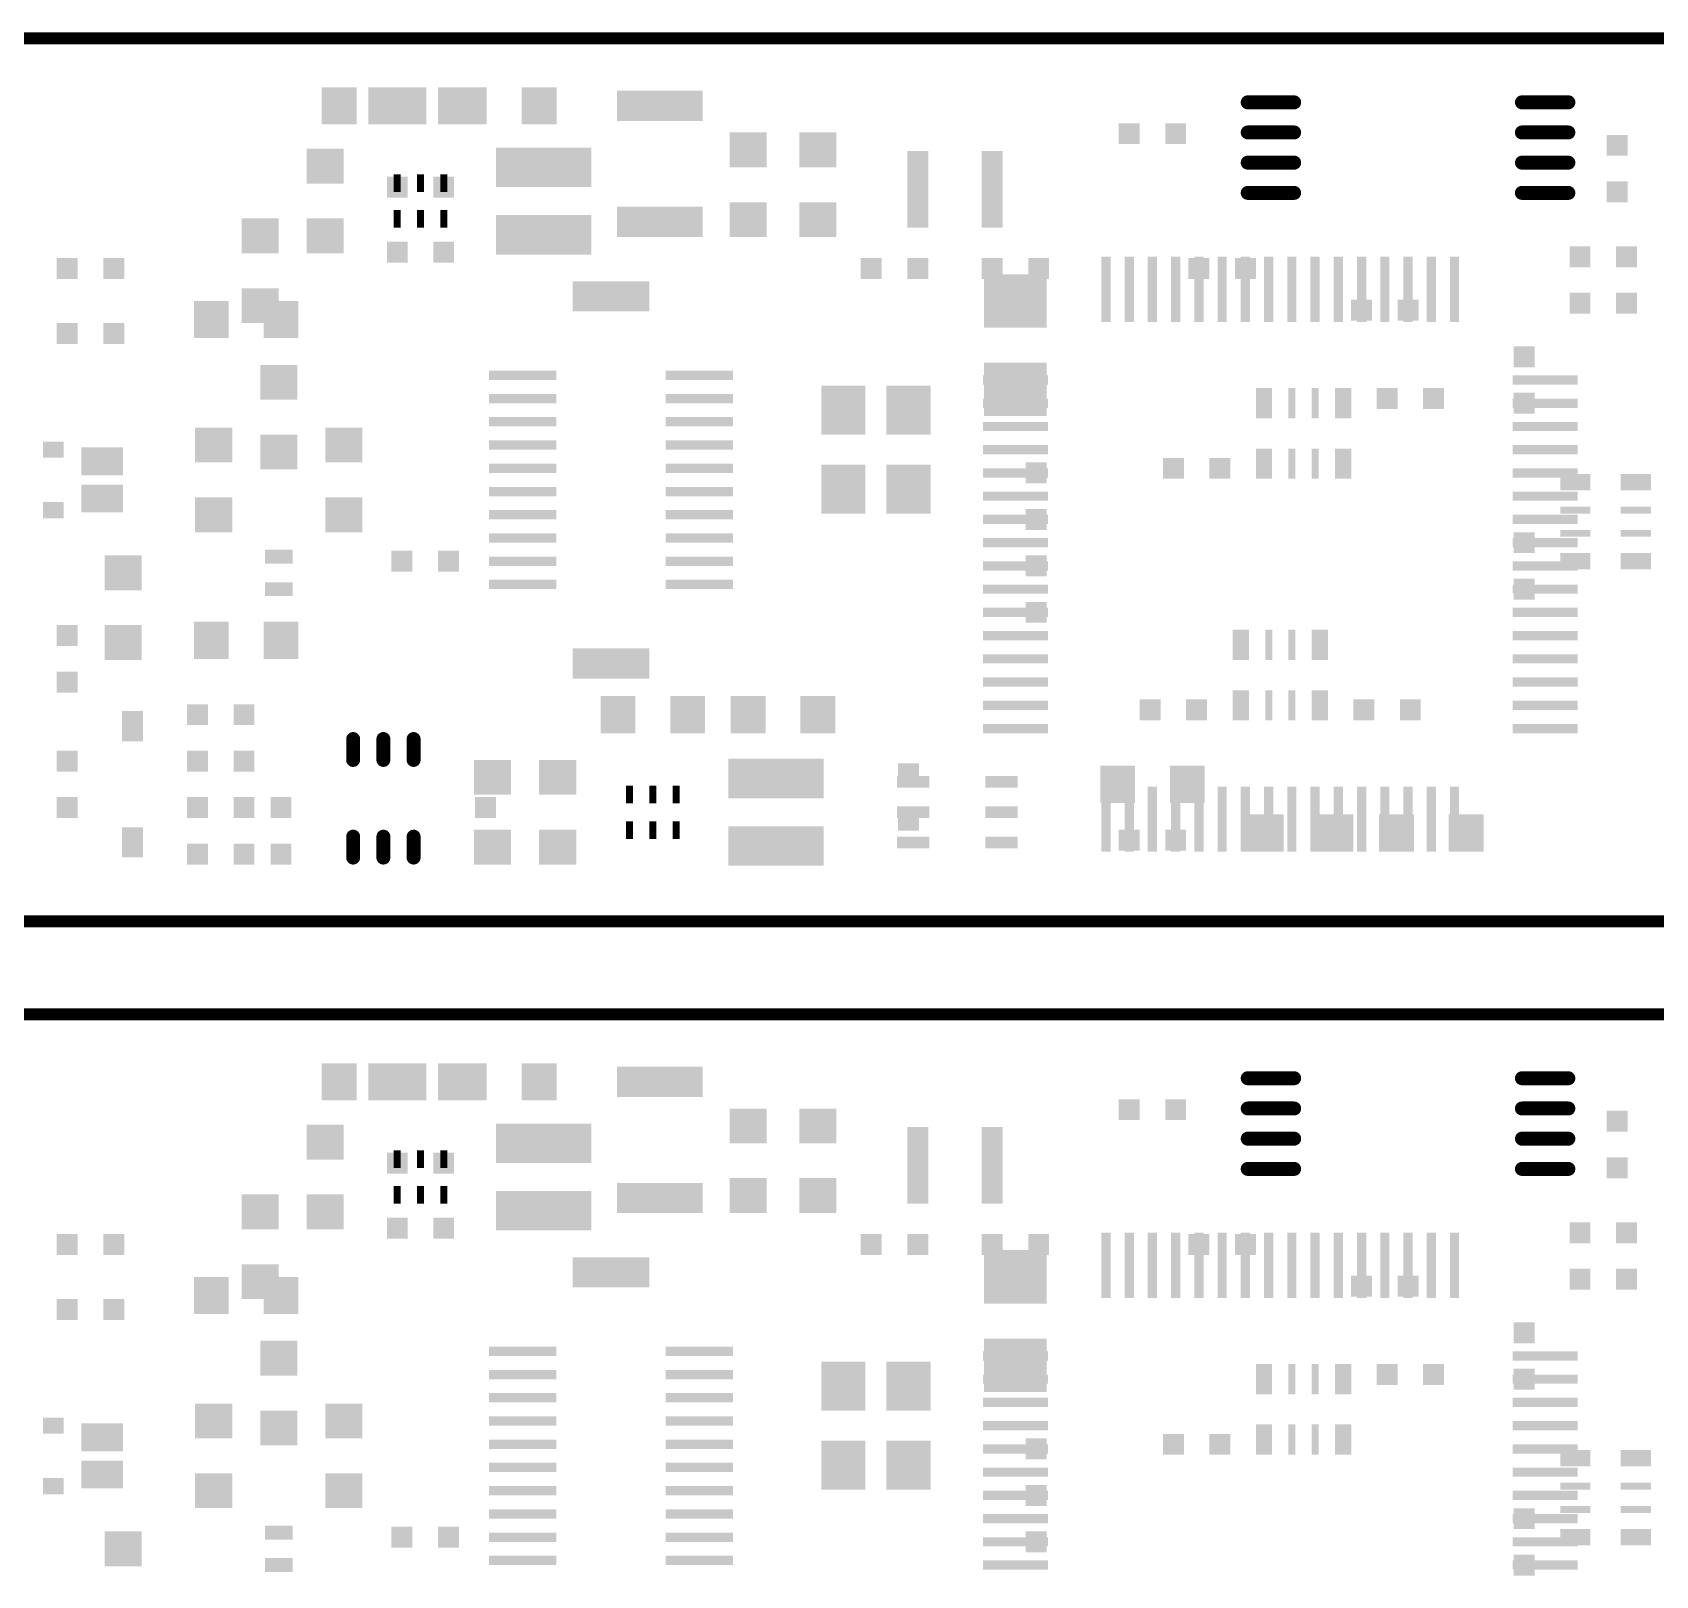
# Model space of a CAD drawing. Header units: inches. Extents: x -27 to 277, y -39 to 189.
# Drawn here: x 165.55 to 200.48, y 50.93 to 84.13 of the extents above; entities that cross this region are included whole.
import ezdxf

# ---------------------------------------------------------------- set-up
doc = ezdxf.new("R2010")
doc.units = ezdxf.units.IN
doc.header["$MEASUREMENT"] = 0
doc.layers.get('0').update_dxf_attribs({"color": 1})
for name, color, linetype in [('11_SPB', 52, 'Continuous'), ('12_SPT', 92, 'Continuous'), ('5_OL', 132, 'Continuous')]:
    doc.layers.add(name, color=color, linetype=linetype)

# ---------------------------------------------------------------- blocks, each defined once
blk = doc.blocks.new('D175RECTANGLE0_15001X0_38001')
blk.add_solid([(-0.075005, -0.190005), (0.075005, -0.190005), (-0.075005, 0.190005), (0.075005, 0.190005)])
blk = doc.blocks.new('D176RECTANGLE2_05001X0_85001')
blk.add_solid([(-1.025005, -0.425005), (1.025005, -0.425005), (-1.025005, 0.425005), (1.025005, 0.425005)])
blk = doc.blocks.new('D180RECTANGLE1_85001X0_65001')
blk.add_solid([(-0.925005, -0.325005), (0.925005, -0.325005), (-0.925005, 0.325005), (0.925005, 0.325005)])
blk = doc.blocks.new('D178OBLONG1_3X0_3', base_point=(0.65, 0.15))
at = {"const_width": 0.15}
blk.add_lwpolyline([(0.15, 0.225, 1), (0.15, 0.075), (1.15, 0.075, 1), (1.15, 0.225), (0.15, 0.225)], format="xyb", dxfattribs=at)
blk = doc.blocks.new('D179RECTANGLE0_8X0_75001')
blk.add_solid([(-0.4, -0.375005), (0.4, -0.375005), (-0.4, 0.375005), (0.4, 0.375005)])
blk = doc.blocks.new('D177SQUARE0_45001X0_45001')
blk.add_solid([(-0.225005, -0.225005), (0.225005, -0.225005), (-0.225005, 0.225005), (0.225005, 0.225005)])
blk = doc.blocks.new('D184RECTANGLE0_75001X0_8')
blk.add_solid([(-0.375005, -0.4), (0.375005, -0.4), (-0.375005, 0.4), (0.375005, 0.4)])
blk = doc.blocks.new('D187RECTANGLE0_45001X1_65001')
blk.add_solid([(-0.225005, -0.825005), (0.225005, -0.825005), (-0.225005, 0.825005), (0.225005, 0.825005)])
blk = doc.blocks.new('D189RECTANGLE0_2X1_4')
blk.add_solid([(-0.1, -0.7), (0.1, -0.7), (-0.1, 0.7), (0.1, 0.7)])
blk = doc.blocks.new('D190RECTANGLE1_4X0_2')
blk.add_solid([(-0.7, -0.1), (0.7, -0.1), (-0.7, 0.1), (0.7, 0.1)])
blk = doc.blocks.new('D194RECTANGLE0_95001X1_05001')
blk.add_solid([(-0.475005, -0.525005), (0.475005, -0.525005), (-0.475005, 0.525005), (0.475005, 0.525005)])
blk = doc.blocks.new('D195RECTANGLE0_7X0_25001')
blk.add_solid([(-0.35, -0.125005), (0.35, -0.125005), (-0.35, 0.125005), (0.35, 0.125005)])
blk = doc.blocks.new('D188OBLONG0_3X0_75001', base_point=(0.15, 0.375))
at = {"const_width": 0.15}
blk.add_lwpolyline([(0.075, 0.15, 1), (0.225, 0.15), (0.225, 0.60001, 1), (0.075, 0.60001), (0.075, 0.15)], format="xyb", dxfattribs=at)
blk = doc.blocks.new('D199RECTANGLE1_45001X0_2')
blk.add_solid([(-0.725005, -0.1), (0.725005, -0.1), (-0.725005, 0.1), (0.725005, 0.1)])
blk = doc.blocks.new('D200RECTANGLE1_65001X0_65001')
blk.add_solid([(-0.825005, -0.325005), (0.825005, -0.325005), (-0.825005, 0.325005), (0.825005, 0.325005)])
blk = doc.blocks.new('D202RECTANGLE0_6X0_3')
blk.add_solid([(-0.3, -0.15), (0.3, -0.15), (-0.3, 0.15), (0.3, 0.15)])
blk = doc.blocks.new('D181RECTANGLE0_65001X0_15001')
blk.add_solid([(-0.325005, -0.075005), (0.325005, -0.075005), (-0.325005, 0.075005), (0.325005, 0.075005)])
blk = doc.blocks.new('D182RECTANGLE0_65001X0_35001')
blk.add_solid([(-0.325005, -0.175005), (0.325005, -0.175005), (-0.325005, 0.175005), (0.325005, 0.175005)])
blk = doc.blocks.new('D206RECTANGLE0_45001X0_35001')
blk.add_solid([(-0.225005, -0.175005), (0.225005, -0.175005), (-0.225005, 0.175005), (0.225005, 0.175005)])
blk = doc.blocks.new('D207RECTANGLE0_15001X0_65001')
blk.add_solid([(-0.075005, -0.325005), (0.075005, -0.325005), (-0.075005, 0.325005), (0.075005, 0.325005)])
blk = doc.blocks.new('D208RECTANGLE0_35001X0_65001')
blk.add_solid([(-0.175005, -0.325005), (0.175005, -0.325005), (-0.175005, 0.325005), (0.175005, 0.325005)])
blk = doc.blocks.new('D192RECTANGLE1_35001X1_15001')
blk.add_solid([(-0.675005, -0.575005), (0.675005, -0.575005), (-0.675005, 0.575005), (0.675005, 0.575005)])
blk = doc.blocks.new('D212RECTANGLE0_9X0_6')
blk.add_solid([(-0.45, -0.3), (0.45, -0.3), (-0.45, 0.3), (0.45, 0.3)])
blk = doc.blocks.new('D210RECTANGLE0_45001X0_65001')
blk.add_solid([(-0.225005, -0.325005), (0.225005, -0.325005), (-0.225005, 0.325005), (0.225005, 0.325005)])

msp = doc.modelspace()

# ---------------------------------------------------------------- linework, layer by layer
at = {"layer": '5_OL', "const_width": 0.254}
for points in [[(249.9995, 79.49946), (249.9995, 84.00034), (158.07944, 84.00034), (158.07944, 81.50098)], [(249.9995, 79.49946), (249.9995, 84.00034), (158.07944, 84.00034), (158.07944, 81.50098)], [(143.10106, 66.29908), (143.10106, 65.00114), (249.9995, 65.00114), (249.9995, 69.49948)], [(143.10106, 66.29908), (143.10106, 65.00114), (249.9995, 65.00114), (249.9995, 69.49948)], [(249.9995, 58.49874), (249.9995, 62.99962), (158.07944, 62.99962), (158.07944, 60.50026)], [(249.9995, 58.49874), (249.9995, 62.99962), (158.07944, 62.99962), (158.07944, 60.50026)]]:
    msp.add_lwpolyline(points, dxfattribs=at)

# ---------------------------------------------------------------- block references
at = {"layer": '11_SPB'}
for name, p in [('D184RECTANGLE0_75001X0_8', (173.14926, 82.55)), ('D184RECTANGLE0_75001X0_8', (174.6504, 82.55)), ('D180RECTANGLE1_85001X0_65001', (179.04968, 82.55)), ('D178OBLONG1_3X0_3', (192.19926, 82.62366)), ('D178OBLONG1_3X0_3', (198.09968, 82.62366)), ('D177SQUARE0_45001X0_45001', (189.15126, 81.95056)), ('D177SQUARE0_45001X0_45001', (190.14948, 81.95056)), ('D178OBLONG1_3X0_3', (192.19926, 81.97596)), ('D178OBLONG1_3X0_3', (198.09968, 81.97596)), ('D179RECTANGLE0_8X0_75001', (180.9496, 81.60004)), ('D179RECTANGLE0_8X0_75001', (182.45074, 81.60004)), ('D177SQUARE0_45001X0_45001', (199.64908, 81.6991)), ('D179RECTANGLE0_8X0_75001', (171.84878, 81.24952)), ('D176RECTANGLE2_05001X0_85001', (176.55032, 81.22412)), ('D187RECTANGLE0_45001X1_65001', (184.59958, 80.74914)), ('D187RECTANGLE0_45001X1_65001', (186.19978, 80.74914)), ('D178OBLONG1_3X0_3', (192.19926, 81.32572)), ('D178OBLONG1_3X0_3', (198.09968, 81.32572)), ('D175RECTANGLE0_15001X0_38001', (173.40072, 80.88376)), ('D175RECTANGLE0_15001X0_38001', (173.9011, 80.88376)), ('D175RECTANGLE0_15001X0_38001', (174.39894, 80.88376)), ('D178OBLONG1_3X0_3', (192.19926, 80.67548)), ('D178OBLONG1_3X0_3', (198.09968, 80.67548)), ('D177SQUARE0_45001X0_45001', (199.64908, 80.70088)), ('D180RECTANGLE1_85001X0_65001', (179.04968, 80.05064)), ('D179RECTANGLE0_8X0_75001', (180.9496, 80.0989)), ('D179RECTANGLE0_8X0_75001', (182.45074, 80.0989)), ('D179RECTANGLE0_8X0_75001', (170.44924, 79.75092)), ('D179RECTANGLE0_8X0_75001', (171.84878, 79.75092)), ('D175RECTANGLE0_15001X0_38001', (173.40072, 80.11414)), ('D175RECTANGLE0_15001X0_38001', (173.9011, 80.11414)), ('D175RECTANGLE0_15001X0_38001', (174.39894, 80.11414)), ('D176RECTANGLE2_05001X0_85001', (176.55032, 79.77378)), ('D189RECTANGLE0_2X1_4', (188.65088, 78.6003)), ('D189RECTANGLE0_2X1_4', (189.15126, 78.6003)), ('D189RECTANGLE0_2X1_4', (189.6491, 78.6003)), ('D189RECTANGLE0_2X1_4', (190.14948, 78.6003)), ('D189RECTANGLE0_2X1_4', (190.64986, 78.6003)), ('D189RECTANGLE0_2X1_4', (191.15024, 78.6003)), ('D189RECTANGLE0_2X1_4', (191.65062, 78.6003)), ('D189RECTANGLE0_2X1_4', (192.151, 78.6003)), ('D189RECTANGLE0_2X1_4', (192.64884, 78.6003)), ('D189RECTANGLE0_2X1_4', (193.14922, 78.6003)), ('D189RECTANGLE0_2X1_4', (193.6496, 78.6003)), ('D189RECTANGLE0_2X1_4', (194.14998, 78.6003)), ('D189RECTANGLE0_2X1_4', (194.65036, 78.6003)), ('D189RECTANGLE0_2X1_4', (195.15074, 78.6003)), ('D189RECTANGLE0_2X1_4', (195.65112, 78.6003)), ('D189RECTANGLE0_2X1_4', (196.14896, 78.6003)), ('D177SQUARE0_45001X0_45001', (198.84898, 79.2988)), ('D177SQUARE0_45001X0_45001', (199.84974, 79.2988)), ('D177SQUARE0_45001X0_45001', (183.59882, 79.04988)), ('D177SQUARE0_45001X0_45001', (184.59958, 79.04988)), ('D177SQUARE0_45001X0_45001', (186.19978, 79.04988)), ('D177SQUARE0_45001X0_45001', (187.20054, 79.04988)), ('D179RECTANGLE0_8X0_75001', (170.44924, 78.24978)), ('D177SQUARE0_45001X0_45001', (198.84898, 78.30058)), ('D177SQUARE0_45001X0_45001', (199.84974, 78.30058)), ('D194RECTANGLE0_95001X1_05001', (182.99938, 75.99934)), ('D194RECTANGLE0_95001X1_05001', (184.39892, 75.99934)), ('D190RECTANGLE1_4X0_2', (186.70016, 76.64958)), ('D190RECTANGLE1_4X0_2', (198.09968, 76.64958)), ('D190RECTANGLE1_4X0_2', (186.70016, 76.1492)), ('D190RECTANGLE1_4X0_2', (198.09968, 76.1492)), ('D190RECTANGLE1_4X0_2', (186.70016, 75.64882)), ('D190RECTANGLE1_4X0_2', (198.09968, 75.64882)), ('D190RECTANGLE1_4X0_2', (186.70016, 75.15098)), ('D190RECTANGLE1_4X0_2', (198.09968, 75.15098)), ('D194RECTANGLE0_95001X1_05001', (182.99938, 74.30008)), ('D194RECTANGLE0_95001X1_05001', (184.39892, 74.30008)), ('D190RECTANGLE1_4X0_2', (186.70016, 74.6506)), ('D190RECTANGLE1_4X0_2', (198.09968, 74.6506)), ('D190RECTANGLE1_4X0_2', (186.70016, 74.15022)), ('D190RECTANGLE1_4X0_2', (198.09968, 74.15022)), ('D190RECTANGLE1_4X0_2', (186.70016, 73.64984)), ('D190RECTANGLE1_4X0_2', (198.09968, 73.64984)), ('D190RECTANGLE1_4X0_2', (186.70016, 73.14946)), ('D190RECTANGLE1_4X0_2', (198.09968, 73.14946)), ('D190RECTANGLE1_4X0_2', (186.70016, 72.64908)), ('D190RECTANGLE1_4X0_2', (198.09968, 72.64908)), ('D190RECTANGLE1_4X0_2', (186.70016, 72.1487)), ('D190RECTANGLE1_4X0_2', (198.09968, 72.1487)), ('D190RECTANGLE1_4X0_2', (186.70016, 71.65086)), ('D190RECTANGLE1_4X0_2', (198.09968, 71.65086)), ('D190RECTANGLE1_4X0_2', (186.70016, 71.15048)), ('D190RECTANGLE1_4X0_2', (198.09968, 71.15048)), ('D190RECTANGLE1_4X0_2', (186.70016, 70.6501)), ('D190RECTANGLE1_4X0_2', (198.09968, 70.6501)), ('D190RECTANGLE1_4X0_2', (186.70016, 70.14972)), ('D190RECTANGLE1_4X0_2', (198.09968, 70.14972)), ('D184RECTANGLE0_75001X0_8', (178.15052, 69.44868)), ('D184RECTANGLE0_75001X0_8', (179.64912, 69.44868)), ('D184RECTANGLE0_75001X0_8', (180.9496, 69.44868)), ('D184RECTANGLE0_75001X0_8', (182.45074, 69.44868)), ('D190RECTANGLE1_4X0_2', (186.70016, 69.64934)), ('D190RECTANGLE1_4X0_2', (198.09968, 69.64934)), ('D190RECTANGLE1_4X0_2', (186.70016, 69.14896)), ('D190RECTANGLE1_4X0_2', (198.09968, 69.14896)), ('D188OBLONG0_3X0_75001', (172.45076, 68.69938)), ('D188OBLONG0_3X0_75001', (173.101, 68.69938)), ('D188OBLONG0_3X0_75001', (173.75124, 68.69938)), ('D179RECTANGLE0_8X0_75001', (175.4505, 68.09994)), ('D179RECTANGLE0_8X0_75001', (176.85004, 68.09994)), ('D176RECTANGLE2_05001X0_85001', (181.54904, 68.07454)), ('D195RECTANGLE0_7X0_25001', (184.50052, 68.00088)), ('D195RECTANGLE0_7X0_25001', (186.40044, 68.00088)), ('D175RECTANGLE0_15001X0_38001', (178.39944, 67.73418)), ('D175RECTANGLE0_15001X0_38001', (178.89982, 67.73418)), ('D175RECTANGLE0_15001X0_38001', (179.4002, 67.73418)), ('D189RECTANGLE0_2X1_4', (188.65088, 67.20078)), ('D189RECTANGLE0_2X1_4', (189.15126, 67.20078)), ('D189RECTANGLE0_2X1_4', (189.6491, 67.20078)), ('D189RECTANGLE0_2X1_4', (190.14948, 67.20078)), ('D189RECTANGLE0_2X1_4', (190.64986, 67.20078)), ('D189RECTANGLE0_2X1_4', (191.15024, 67.20078)), ('D189RECTANGLE0_2X1_4', (191.65062, 67.20078)), ('D189RECTANGLE0_2X1_4', (192.151, 67.20078)), ('D189RECTANGLE0_2X1_4', (192.64884, 67.20078)), ('D189RECTANGLE0_2X1_4', (193.14922, 67.20078)), ('D189RECTANGLE0_2X1_4', (193.6496, 67.20078)), ('D189RECTANGLE0_2X1_4', (194.14998, 67.20078)), ('D189RECTANGLE0_2X1_4', (194.65036, 67.20078)), ('D189RECTANGLE0_2X1_4', (195.15074, 67.20078)), ('D189RECTANGLE0_2X1_4', (195.65112, 67.20078)), ('D189RECTANGLE0_2X1_4', (196.14896, 67.20078)), ('D177SQUARE0_45001X0_45001', (170.89882, 67.4497)), ('D195RECTANGLE0_7X0_25001', (184.50052, 67.35064)), ('D195RECTANGLE0_7X0_25001', (186.40044, 67.35064)), ('D175RECTANGLE0_15001X0_38001', (178.39944, 66.96456)), ('D175RECTANGLE0_15001X0_38001', (178.89982, 66.96456)), ('D175RECTANGLE0_15001X0_38001', (179.4002, 66.96456)), ('D188OBLONG0_3X0_75001', (172.45076, 66.5988)), ('D188OBLONG0_3X0_75001', (173.75124, 66.5988)), ('D179RECTANGLE0_8X0_75001', (175.4505, 66.5988)), ('D179RECTANGLE0_8X0_75001', (176.85004, 66.5988)), ('D176RECTANGLE2_05001X0_85001', (181.54904, 66.6242)), ('D195RECTANGLE0_7X0_25001', (184.50052, 66.7004)), ('D195RECTANGLE0_7X0_25001', (186.40044, 66.7004)), ('D177SQUARE0_45001X0_45001', (170.89882, 66.44894)), ('D184RECTANGLE0_75001X0_8', (173.14926, 61.54928)), ('D184RECTANGLE0_75001X0_8', (174.6504, 61.54928)), ('D180RECTANGLE1_85001X0_65001', (179.04968, 61.54928)), ('D178OBLONG1_3X0_3', (192.19926, 61.62548)), ('D178OBLONG1_3X0_3', (198.09968, 61.62548)), ('D177SQUARE0_45001X0_45001', (189.15126, 60.94984)), ('D177SQUARE0_45001X0_45001', (190.14948, 60.94984)), ('D178OBLONG1_3X0_3', (192.19926, 60.97524)), ('D178OBLONG1_3X0_3', (198.09968, 60.97524)), ('D179RECTANGLE0_8X0_75001', (180.9496, 60.59932)), ('D179RECTANGLE0_8X0_75001', (182.45074, 60.59932)), ('D177SQUARE0_45001X0_45001', (199.64908, 60.70092)), ('D179RECTANGLE0_8X0_75001', (171.84878, 60.2488)), ('D176RECTANGLE2_05001X0_85001', (176.55032, 60.22594)), ('D187RECTANGLE0_45001X1_65001', (184.59958, 59.75096)), ('D187RECTANGLE0_45001X1_65001', (186.19978, 59.75096)), ('D178OBLONG1_3X0_3', (192.19926, 60.325)), ('D178OBLONG1_3X0_3', (198.09968, 60.325)), ('D175RECTANGLE0_15001X0_38001', (173.40072, 59.88558)), ('D175RECTANGLE0_15001X0_38001', (173.9011, 59.88558)), ('D175RECTANGLE0_15001X0_38001', (174.39894, 59.88558)), ('D178OBLONG1_3X0_3', (192.19926, 59.67476)), ('D178OBLONG1_3X0_3', (198.09968, 59.67476)), ('D177SQUARE0_45001X0_45001', (199.64908, 59.70016)), ('D180RECTANGLE1_85001X0_65001', (179.04968, 59.04992)), ('D179RECTANGLE0_8X0_75001', (180.9496, 59.10072)), ('D179RECTANGLE0_8X0_75001', (182.45074, 59.10072)), ('D179RECTANGLE0_8X0_75001', (170.44924, 58.7502)), ('D179RECTANGLE0_8X0_75001', (171.84878, 58.7502)), ('D175RECTANGLE0_15001X0_38001', (173.40072, 59.11596)), ('D175RECTANGLE0_15001X0_38001', (173.9011, 59.11596)), ('D175RECTANGLE0_15001X0_38001', (174.39894, 59.11596)), ('D176RECTANGLE2_05001X0_85001', (176.55032, 58.7756)), ('D177SQUARE0_45001X0_45001', (198.84898, 58.30062)), ('D177SQUARE0_45001X0_45001', (199.84974, 58.30062)), ('D177SQUARE0_45001X0_45001', (183.59882, 58.04916)), ('D177SQUARE0_45001X0_45001', (184.59958, 58.04916)), ('D177SQUARE0_45001X0_45001', (186.19978, 58.04916)), ('D177SQUARE0_45001X0_45001', (187.20054, 58.04916)), ('D189RECTANGLE0_2X1_4', (188.65088, 57.59958)), ('D189RECTANGLE0_2X1_4', (189.15126, 57.59958)), ('D189RECTANGLE0_2X1_4', (189.6491, 57.59958)), ('D189RECTANGLE0_2X1_4', (190.14948, 57.59958)), ('D189RECTANGLE0_2X1_4', (190.64986, 57.59958)), ('D189RECTANGLE0_2X1_4', (191.15024, 57.59958)), ('D189RECTANGLE0_2X1_4', (191.65062, 57.59958)), ('D189RECTANGLE0_2X1_4', (192.151, 57.59958)), ('D189RECTANGLE0_2X1_4', (192.64884, 57.59958)), ('D189RECTANGLE0_2X1_4', (193.14922, 57.59958)), ('D189RECTANGLE0_2X1_4', (193.6496, 57.59958)), ('D189RECTANGLE0_2X1_4', (194.14998, 57.59958)), ('D189RECTANGLE0_2X1_4', (194.65036, 57.59958)), ('D189RECTANGLE0_2X1_4', (195.15074, 57.59958)), ('D189RECTANGLE0_2X1_4', (195.65112, 57.59958)), ('D189RECTANGLE0_2X1_4', (196.14896, 57.59958)), ('D179RECTANGLE0_8X0_75001', (170.44924, 57.24906)), ('D177SQUARE0_45001X0_45001', (198.84898, 57.29986)), ('D177SQUARE0_45001X0_45001', (199.84974, 57.29986)), ('D190RECTANGLE1_4X0_2', (186.70016, 55.64886)), ('D190RECTANGLE1_4X0_2', (198.09968, 55.64886)), ('D194RECTANGLE0_95001X1_05001', (182.99938, 55.00116)), ('D194RECTANGLE0_95001X1_05001', (184.39892, 55.00116)), ('D190RECTANGLE1_4X0_2', (186.70016, 55.15102)), ('D190RECTANGLE1_4X0_2', (198.09968, 55.15102)), ('D190RECTANGLE1_4X0_2', (186.70016, 54.65064)), ('D190RECTANGLE1_4X0_2', (198.09968, 54.65064)), ('D190RECTANGLE1_4X0_2', (186.70016, 54.15026)), ('D190RECTANGLE1_4X0_2', (198.09968, 54.15026)), ('D194RECTANGLE0_95001X1_05001', (182.99938, 53.29936)), ('D194RECTANGLE0_95001X1_05001', (184.39892, 53.29936)), ('D190RECTANGLE1_4X0_2', (186.70016, 53.64988)), ('D190RECTANGLE1_4X0_2', (198.09968, 53.64988)), ('D190RECTANGLE1_4X0_2', (186.70016, 53.1495)), ('D190RECTANGLE1_4X0_2', (198.09968, 53.1495)), ('D190RECTANGLE1_4X0_2', (186.70016, 52.64912)), ('D190RECTANGLE1_4X0_2', (198.09968, 52.64912)), ('D190RECTANGLE1_4X0_2', (186.70016, 52.14874)), ('D190RECTANGLE1_4X0_2', (198.09968, 52.14874)), ('D190RECTANGLE1_4X0_2', (186.70016, 51.6509)), ('D190RECTANGLE1_4X0_2', (198.09968, 51.6509)), ('D190RECTANGLE1_4X0_2', (186.70016, 51.15052)), ('D190RECTANGLE1_4X0_2', (198.09968, 51.15052))]:
    msp.add_blockref(name, p, dxfattribs=at)
at = {"layer": '12_SPT'}
for name, p in [('D184RECTANGLE0_75001X0_8', (172.15104, 82.55)), ('D184RECTANGLE0_75001X0_8', (173.64964, 82.55)), ('D184RECTANGLE0_75001X0_8', (174.95012, 82.55)), ('D184RECTANGLE0_75001X0_8', (176.45126, 82.55)), ('D177SQUARE0_45001X0_45001', (173.40072, 80.79994)), ('D177SQUARE0_45001X0_45001', (174.39894, 80.79994)), ('D177SQUARE0_45001X0_45001', (173.40072, 79.4004)), ('D177SQUARE0_45001X0_45001', (174.39894, 79.4004)), ('D177SQUARE0_45001X0_45001', (166.29888, 79.04988)), ('D177SQUARE0_45001X0_45001', (167.29964, 79.04988)), ('D177SQUARE0_45001X0_45001', (190.64986, 79.04988)), ('D177SQUARE0_45001X0_45001', (191.65062, 79.04988)), ('D200RECTANGLE1_65001X0_65001', (178.00066, 78.45044)), ('D192RECTANGLE1_35001X1_15001', (186.70016, 78.35138)), ('D184RECTANGLE0_75001X0_8', (169.40022, 77.95006)), ('D184RECTANGLE0_75001X0_8', (170.89882, 77.95006)), ('D177SQUARE0_45001X0_45001', (194.14998, 78.15072)), ('D177SQUARE0_45001X0_45001', (195.15074, 78.15072)), ('D177SQUARE0_45001X0_45001', (166.29888, 77.65034)), ('D177SQUARE0_45001X0_45001', (167.29964, 77.65034)), ('D177SQUARE0_45001X0_45001', (197.6501, 77.14996)), ('D179RECTANGLE0_8X0_75001', (170.85056, 76.59878)), ('D199RECTANGLE1_45001X0_2', (176.10074, 76.75118)), ('D199RECTANGLE1_45001X0_2', (179.90058, 76.75118)), ('D192RECTANGLE1_35001X1_15001', (186.70016, 76.44638)), ('D199RECTANGLE1_45001X0_2', (176.10074, 76.2508)), ('D199RECTANGLE1_45001X0_2', (179.90058, 76.2508)), ('D208RECTANGLE0_35001X0_65001', (192.0494, 76.1492)), ('D207RECTANGLE0_15001X0_65001', (192.64884, 76.1492)), ('D207RECTANGLE0_15001X0_65001', (193.14922, 76.1492)), ('D208RECTANGLE0_35001X0_65001', (193.7512, 76.1492)), ('D177SQUARE0_45001X0_45001', (194.70116, 76.2508)), ('D177SQUARE0_45001X0_45001', (195.69938, 76.2508)), ('D177SQUARE0_45001X0_45001', (197.6501, 76.1492)), ('D199RECTANGLE1_45001X0_2', (176.10074, 75.75042)), ('D199RECTANGLE1_45001X0_2', (179.90058, 75.75042)), ('D179RECTANGLE0_8X0_75001', (169.45102, 75.25004)), ('D179RECTANGLE0_8X0_75001', (170.85056, 75.10018)), ('D179RECTANGLE0_8X0_75001', (172.2501, 75.25004)), ('D206RECTANGLE0_45001X0_35001', (165.99916, 75.15098)), ('D212RECTANGLE0_9X0_6', (167.05072, 74.89952)), ('D199RECTANGLE1_45001X0_2', (176.10074, 75.25004)), ('D199RECTANGLE1_45001X0_2', (179.90058, 75.25004)), ('D208RECTANGLE0_35001X0_65001', (192.0494, 74.84872)), ('D207RECTANGLE0_15001X0_65001', (192.64884, 74.84872)), ('D207RECTANGLE0_15001X0_65001', (193.14922, 74.84872)), ('D208RECTANGLE0_35001X0_65001', (193.7512, 74.84872)), ('D199RECTANGLE1_45001X0_2', (176.10074, 74.74966)), ('D199RECTANGLE1_45001X0_2', (179.90058, 74.74966)), ('D177SQUARE0_45001X0_45001', (187.14974, 74.6506)), ('D177SQUARE0_45001X0_45001', (190.10122, 74.74966)), ('D177SQUARE0_45001X0_45001', (191.09944, 74.74966)), ('D212RECTANGLE0_9X0_6', (167.05072, 74.09942)), ('D182RECTANGLE0_65001X0_35001', (198.74992, 74.44994)), ('D182RECTANGLE0_65001X0_35001', (200.0504, 74.44994)), ('D179RECTANGLE0_8X0_75001', (169.45102, 73.7489)), ('D179RECTANGLE0_8X0_75001', (172.2501, 73.7489)), ('D199RECTANGLE1_45001X0_2', (176.10074, 74.24928)), ('D199RECTANGLE1_45001X0_2', (179.90058, 74.24928)), ('D206RECTANGLE0_45001X0_35001', (165.99916, 73.8505)), ('D199RECTANGLE1_45001X0_2', (176.10074, 73.7489)), ('D199RECTANGLE1_45001X0_2', (179.90058, 73.7489)), ('D177SQUARE0_45001X0_45001', (187.14974, 73.64984)), ('D181RECTANGLE0_65001X0_15001', (198.74992, 73.8505)), ('D181RECTANGLE0_65001X0_15001', (200.0504, 73.8505)), ('D199RECTANGLE1_45001X0_2', (176.10074, 73.25106)), ('D199RECTANGLE1_45001X0_2', (179.90058, 73.25106)), ('D177SQUARE0_45001X0_45001', (197.6501, 73.14946)), ('D181RECTANGLE0_65001X0_15001', (198.74992, 73.35012)), ('D181RECTANGLE0_65001X0_15001', (200.0504, 73.35012)), ('D202RECTANGLE0_6X0_3', (170.85056, 72.84974)), ('D179RECTANGLE0_8X0_75001', (167.5003, 72.49922)), ('D177SQUARE0_45001X0_45001', (173.49978, 72.75068)), ('D177SQUARE0_45001X0_45001', (174.50054, 72.75068)), ('D199RECTANGLE1_45001X0_2', (176.10074, 72.75068)), ('D199RECTANGLE1_45001X0_2', (179.90058, 72.75068)), ('D177SQUARE0_45001X0_45001', (187.14974, 72.64908)), ('D182RECTANGLE0_65001X0_35001', (198.74992, 72.75068)), ('D182RECTANGLE0_65001X0_35001', (200.0504, 72.75068)), ('D202RECTANGLE0_6X0_3', (170.85056, 72.1487)), ('D199RECTANGLE1_45001X0_2', (176.10074, 72.2503)), ('D199RECTANGLE1_45001X0_2', (179.90058, 72.2503)), ('D177SQUARE0_45001X0_45001', (197.6501, 72.1487)), ('D177SQUARE0_45001X0_45001', (187.14974, 71.65086)), ('D177SQUARE0_45001X0_45001', (166.29888, 71.15048)), ('D179RECTANGLE0_8X0_75001', (167.5003, 71.00062)), ('D184RECTANGLE0_75001X0_8', (169.40022, 71.04888)), ('D184RECTANGLE0_75001X0_8', (170.89882, 71.04888)), ('D208RECTANGLE0_35001X0_65001', (191.54902, 70.94982)), ('D207RECTANGLE0_15001X0_65001', (192.151, 70.94982)), ('D207RECTANGLE0_15001X0_65001', (192.64884, 70.94982)), ('D208RECTANGLE0_35001X0_65001', (193.25082, 70.94982)), ('D200RECTANGLE1_65001X0_65001', (178.00066, 70.55104)), ('D177SQUARE0_45001X0_45001', (166.29888, 70.14972)), ('D208RECTANGLE0_35001X0_65001', (191.54902, 69.64934)), ('D207RECTANGLE0_15001X0_65001', (192.151, 69.64934)), ('D207RECTANGLE0_15001X0_65001', (192.64884, 69.64934)), ('D208RECTANGLE0_35001X0_65001', (193.25082, 69.64934)), ('D210RECTANGLE0_45001X0_65001', (167.70096, 69.19976)), ('D177SQUARE0_45001X0_45001', (169.1005, 69.44868)), ('D177SQUARE0_45001X0_45001', (170.10126, 69.44868)), ('D177SQUARE0_45001X0_45001', (189.60084, 69.55028)), ('D177SQUARE0_45001X0_45001', (190.59906, 69.55028)), ('D177SQUARE0_45001X0_45001', (194.20078, 69.55028)), ('D177SQUARE0_45001X0_45001', (195.199, 69.55028)), ('D188OBLONG0_3X0_75001', (172.45076, 68.69938)), ('D188OBLONG0_3X0_75001', (173.101, 68.69938)), ('D188OBLONG0_3X0_75001', (173.75124, 68.69938)), ('D177SQUARE0_45001X0_45001', (166.29888, 68.45046)), ('D177SQUARE0_45001X0_45001', (169.1005, 68.45046)), ('D177SQUARE0_45001X0_45001', (170.10126, 68.45046)), ('D177SQUARE0_45001X0_45001', (184.39892, 68.17614)), ('D184RECTANGLE0_75001X0_8', (188.8998, 67.95008)), ('D184RECTANGLE0_75001X0_8', (190.40094, 67.95008)), ('D177SQUARE0_45001X0_45001', (166.29888, 67.4497)), ('D177SQUARE0_45001X0_45001', (169.1005, 67.4497)), ('D177SQUARE0_45001X0_45001', (170.10126, 67.4497)), ('D177SQUARE0_45001X0_45001', (175.30064, 67.4497)), ('D177SQUARE0_45001X0_45001', (184.39892, 67.17538)), ('D184RECTANGLE0_75001X0_8', (192.1002, 66.90106)), ('D184RECTANGLE0_75001X0_8', (193.5988, 66.90106)), ('D184RECTANGLE0_75001X0_8', (194.89928, 66.90106)), ('D184RECTANGLE0_75001X0_8', (196.40042, 66.90106)), ('D210RECTANGLE0_45001X0_65001', (167.70096, 66.7004)), ('D188OBLONG0_3X0_75001', (172.45076, 66.5988)), ('D188OBLONG0_3X0_75001', (173.101, 66.5988)), ('D188OBLONG0_3X0_75001', (173.75124, 66.5988)), ('D177SQUARE0_45001X0_45001', (189.15126, 66.74866)), ('D177SQUARE0_45001X0_45001', (190.14948, 66.74866)), ('D177SQUARE0_45001X0_45001', (169.1005, 66.44894)), ('D177SQUARE0_45001X0_45001', (170.10126, 66.44894)), ('D177SQUARE0_45001X0_45001', (175.30064, 66.44894)), ('D184RECTANGLE0_75001X0_8', (172.15104, 61.54928)), ('D184RECTANGLE0_75001X0_8', (173.64964, 61.54928)), ('D184RECTANGLE0_75001X0_8', (174.95012, 61.54928)), ('D184RECTANGLE0_75001X0_8', (176.45126, 61.54928)), ('D177SQUARE0_45001X0_45001', (173.40072, 59.79922)), ('D177SQUARE0_45001X0_45001', (174.39894, 59.79922)), ('D177SQUARE0_45001X0_45001', (173.40072, 58.39968)), ('D177SQUARE0_45001X0_45001', (174.39894, 58.39968)), ('D177SQUARE0_45001X0_45001', (166.29888, 58.04916)), ('D177SQUARE0_45001X0_45001', (167.29964, 58.04916)), ('D177SQUARE0_45001X0_45001', (190.64986, 58.04916)), ('D177SQUARE0_45001X0_45001', (191.65062, 58.04916)), ('D200RECTANGLE1_65001X0_65001', (178.00066, 57.44972)), ('D192RECTANGLE1_35001X1_15001', (186.70016, 57.3532)), ('D184RECTANGLE0_75001X0_8', (169.40022, 56.94934)), ('D184RECTANGLE0_75001X0_8', (170.89882, 56.94934)), ('D177SQUARE0_45001X0_45001', (194.14998, 57.15)), ('D177SQUARE0_45001X0_45001', (195.15074, 57.15)), ('D177SQUARE0_45001X0_45001', (166.29888, 56.64962)), ('D177SQUARE0_45001X0_45001', (167.29964, 56.64962)), ('D177SQUARE0_45001X0_45001', (197.6501, 56.14924)), ('D179RECTANGLE0_8X0_75001', (170.85056, 55.6006)), ('D192RECTANGLE1_35001X1_15001', (186.70016, 55.4482)), ('D199RECTANGLE1_45001X0_2', (176.10074, 55.75046)), ('D199RECTANGLE1_45001X0_2', (179.90058, 55.75046)), ('D199RECTANGLE1_45001X0_2', (176.10074, 55.25008)), ('D199RECTANGLE1_45001X0_2', (179.90058, 55.25008)), ('D208RECTANGLE0_35001X0_65001', (192.0494, 55.15102)), ('D207RECTANGLE0_15001X0_65001', (192.64884, 55.15102)), ('D207RECTANGLE0_15001X0_65001', (193.14922, 55.15102)), ('D208RECTANGLE0_35001X0_65001', (193.7512, 55.15102)), ('D177SQUARE0_45001X0_45001', (194.70116, 55.25008)), ('D177SQUARE0_45001X0_45001', (195.69938, 55.25008)), ('D177SQUARE0_45001X0_45001', (197.6501, 55.15102)), ('D199RECTANGLE1_45001X0_2', (176.10074, 54.7497)), ('D199RECTANGLE1_45001X0_2', (179.90058, 54.7497)), ('D179RECTANGLE0_8X0_75001', (169.45102, 54.24932)), ('D179RECTANGLE0_8X0_75001', (172.2501, 54.24932)), ('D206RECTANGLE0_45001X0_35001', (165.99916, 54.15026)), ('D212RECTANGLE0_9X0_6', (167.05072, 53.8988)), ('D179RECTANGLE0_8X0_75001', (170.85056, 54.09946)), ('D199RECTANGLE1_45001X0_2', (176.10074, 54.24932)), ('D199RECTANGLE1_45001X0_2', (179.90058, 54.24932)), ('D208RECTANGLE0_35001X0_65001', (192.0494, 53.85054)), ('D207RECTANGLE0_15001X0_65001', (192.64884, 53.85054)), ('D207RECTANGLE0_15001X0_65001', (193.14922, 53.85054)), ('D208RECTANGLE0_35001X0_65001', (193.7512, 53.85054)), ('D199RECTANGLE1_45001X0_2', (176.10074, 53.74894)), ('D199RECTANGLE1_45001X0_2', (179.90058, 53.74894)), ('D177SQUARE0_45001X0_45001', (187.14974, 53.64988)), ('D177SQUARE0_45001X0_45001', (190.10122, 53.74894)), ('D177SQUARE0_45001X0_45001', (191.09944, 53.74894)), ('D182RECTANGLE0_65001X0_35001', (198.74992, 53.44922)), ('D182RECTANGLE0_65001X0_35001', (200.0504, 53.44922)), ('D212RECTANGLE0_9X0_6', (167.05072, 53.0987)), ('D179RECTANGLE0_8X0_75001', (169.45102, 52.75072)), ('D179RECTANGLE0_8X0_75001', (172.2501, 52.75072)), ('D199RECTANGLE1_45001X0_2', (176.10074, 53.2511)), ('D199RECTANGLE1_45001X0_2', (179.90058, 53.2511)), ('D206RECTANGLE0_45001X0_35001', (165.99916, 52.84978)), ('D199RECTANGLE1_45001X0_2', (176.10074, 52.75072)), ('D199RECTANGLE1_45001X0_2', (179.90058, 52.75072)), ('D177SQUARE0_45001X0_45001', (187.14974, 52.64912)), ('D181RECTANGLE0_65001X0_15001', (198.74992, 52.84978)), ('D181RECTANGLE0_65001X0_15001', (200.0504, 52.84978)), ('D181RECTANGLE0_65001X0_15001', (198.74992, 52.3494)), ('D181RECTANGLE0_65001X0_15001', (200.0504, 52.3494)), ('D199RECTANGLE1_45001X0_2', (176.10074, 52.25034)), ('D199RECTANGLE1_45001X0_2', (179.90058, 52.25034)), ('D177SQUARE0_45001X0_45001', (197.6501, 52.14874)), ('D179RECTANGLE0_8X0_75001', (167.5003, 51.50104)), ('D202RECTANGLE0_6X0_3', (170.85056, 51.84902)), ('D177SQUARE0_45001X0_45001', (173.49978, 51.74996)), ('D177SQUARE0_45001X0_45001', (174.50054, 51.74996)), ('D199RECTANGLE1_45001X0_2', (176.10074, 51.74996)), ('D199RECTANGLE1_45001X0_2', (179.90058, 51.74996)), ('D177SQUARE0_45001X0_45001', (187.14974, 51.6509)), ('D182RECTANGLE0_65001X0_35001', (198.74992, 51.74996)), ('D182RECTANGLE0_65001X0_35001', (200.0504, 51.74996)), ('D199RECTANGLE1_45001X0_2', (176.10074, 51.24958)), ('D199RECTANGLE1_45001X0_2', (179.90058, 51.24958)), ('D177SQUARE0_45001X0_45001', (197.6501, 51.15052)), ('D202RECTANGLE0_6X0_3', (170.85056, 51.15052))]:
    msp.add_blockref(name, p, dxfattribs=at)

doc.saveas('drawing.dxf')
